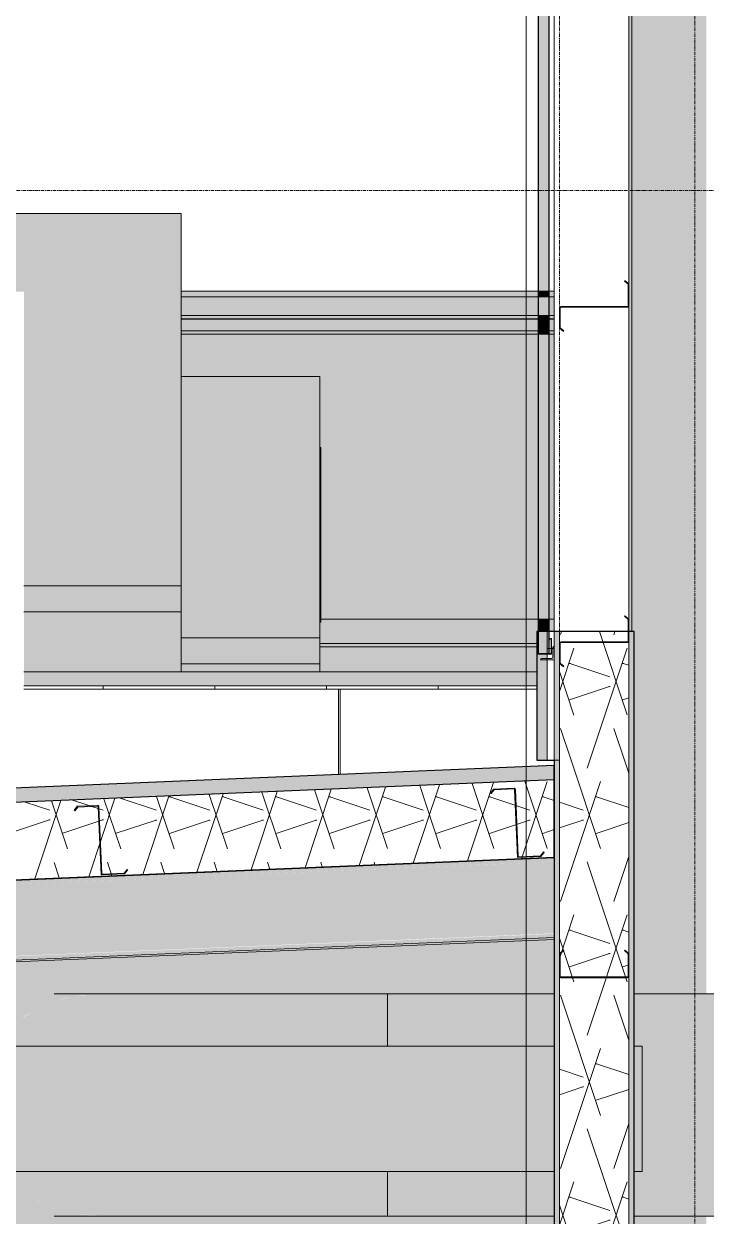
# Model space of a CAD drawing. Header units: inches. Extents: x -23445 to -32, y -314 to 853.
# Drawn here: x -8596.7 to -8498.4, y 110.4 to 282 of the extents above; entities that cross this region are included whole.
import ezdxf

# ---------------------------------------------------------------- set-up
doc = ezdxf.new("R2010")
doc.units = ezdxf.units.IN
doc.header["$MEASUREMENT"] = 0
doc.linetypes.add('Grid Line 1_2_', pattern=[0.875, 0.5, -0.125, 0.125, -0.125])
for name, color, linetype, lineweight in [('A-CLNG', 13, 'Continuous', 9), ('A-CLNG-PATT', 13, 'Continuous', 9), ('A-FLOR-LEVL', 51, 'Continuous', 9), ('A-GLAZ-CWMG', 51, 'Continuous', 9), ('A-ROOF', 132, 'Continuous', 9), ('A-ROOF-PATT', 132, 'Continuous', 9), ('A-WALL', 113, 'Continuous', 9), ('A-WALL-PATT', 111, 'Continuous', 25), ('G-ANNO-SYMB', 111, 'Continuous', 9), ('I-WALL', 2, 'Continuous', 9), ('M-EQPM', 50, 'Continuous', 9), ('M-HVAC-DUCT', 70, 'Continuous', 9), ('S-BEAM', 12, 'Continuous', 9), ('S-COLS', 52, 'Continuous', 9), ('S-GRID', 1, 'Continuous', 9)]:
    doc.layers.add(name, color=color, linetype=linetype, lineweight=lineweight)
pattern_1 = [(161.57, (-21605.188, 73.042), (-7.6802237, -0.0009796), [0, -54.643, 6.067, 0]), (18.43, (-21607.108, 73.042), (-7.6802237, 0.0009796), [0, -54.643, 6.067, 0]), (108.43, (-21605.188, 73.042), (3.8382953, -19.2013653), [18.211, -42.499]), (71.57, (-21607.108, 73.042), (3.8382953, 19.2013653), [18.211, -42.499])]
pattern_2 = [(45, (-21606.148, 72.082), (-19.007, 19.007), []), (45, (-21606.148, 100.882), (-19.007, 19.007), [])]

# ---------------------------------------------------------------- blocks, each defined once
blk = doc.blocks.new('Rectangular Mullion - Profile_Polycarbonate_Lower-1125103-Building Section - North_South looking West _ Fitness Center')
at = {"layer": 'A-GLAZ-CWMG'}
blk.add_hatch(color=256, dxfattribs=at).paths.add_polyline_path([(-22372.8, 191.28), (-22370.68, 191.28), (-22370.74, 191.34), (-22372.74, 191.34), (-22372.8, 192.58)], flags=0)
at = {"layer": 'A-GLAZ-CWMG', "lineweight": 13}
for p, q in [((-22372.68, 192.73), (-22372.8, 192.73)), ((-22372.8, 192.73), (-22372.8, 191.28)), ((-22372.74, 191.34), (-22372.74, 192.67)), ((-22372.74, 192.67), (-22372.68, 192.67)), ((-22372.68, 192.67), (-22372.68, 192.73)), ((-22370.68, 193.52), (-22371.03, 193.52)), ((-22371.03, 193.52), (-22371.03, 193.27)), ((-22371.03, 193.27), (-22370.97, 193.27)), ((-22370.97, 193.27), (-22370.97, 193.46)), ((-22370.97, 193.46), (-22370.74, 193.46)), ((-22370.74, 193.46), (-22370.74, 191.34)), ((-22370.68, 191.28), (-22370.68, 193.52)), ((-22372.8, 191.28), (-22370.68, 191.28)), ((-22370.74, 191.34), (-22372.74, 191.34))]:
    blk.add_line(p, q, dxfattribs=at)
blk = doc.blocks.new('Girt_C - 8_D-1405603-Building Section - North_South looking West _ Fitness Center')
at = {"layer": 'S-BEAM'}
h = blk.add_hatch(color=256, dxfattribs=at)
h.paths.add_polyline_path([(-22375.45, 237.8), (-22372.61, 237.8), (-22372.61, 239.46), (-22424.05, 239.46), (-22424.05, 237.8), (-22414.18, 237.8)], flags=0)
h.paths.add_polyline_path([(-22370.3, 237.8), (-22370.3, 239.46), (-22371.03, 239.46), (-22371.03, 237.8)], flags=0)
for points in [[(-22371.03, 237.8), (-22371.03, 239.46), (-22372.61, 239.46), (-22372.61, 237.8)], [(-22371.03, 237.31), (-22371.03, 237.8), (-22372.61, 237.8), (-22372.61, 237.31)], [(-22371.03, 237.31), (-22371.03, 237.31), (-22372.61, 237.31)], [(-22370.3, 237.31), (-22370.3, 237.31), (-22371.03, 237.31)]]:
    blk.add_hatch(color=256, dxfattribs=at).paths.add_polyline_path(points, flags=0)
h = blk.add_hatch(color=256, dxfattribs=at)
h.paths.add_polyline_path([(-22375.45, 237.31), (-22372.61, 237.31), (-22372.61, 237.8), (-22424.05, 237.8), (-22424.05, 237.31), (-22414.18, 237.31)], flags=0)
h.paths.add_polyline_path([(-22370.3, 237.31), (-22370.3, 237.8), (-22371.03, 237.8), (-22371.03, 237.31)], flags=0)
for p, q in [((-22424.05, 237.8), (-22372.61, 237.8)), ((-22372.61, 237.31), (-22424.05, 237.31)), ((-22372.61, 237.8), (-22371.03, 237.8)), ((-22371.03, 237.31), (-22372.61, 237.31)), ((-22371.03, 237.8), (-22370.3, 237.8)), ((-22370.3, 237.31), (-22371.03, 237.31))]:
    blk.add_line(p, q, dxfattribs=at)
blk = doc.blocks.new('Carrier_48TC_Standard_Efficiency_Gas_Heat_Electric_Cooling_Packaged_Rooftop_Unit_3_to_15_nominal_tons - 15 ton 48TC__16-873539-Building Section - North_South looking West _ Fitness Center')
at = {"layer": 'M-EQPM'}
for points in [[(-22424.05, 197.33), (-22424.05, 254.7), (-22487.43, 254.7), (-22487.43, 243.5), (-22446.68, 243.43), (-22446.68, 197.33), (-22428.71, 197.33)], [(-22443.23, 188.72), (-22424.05, 188.72), (-22424.05, 201.08), (-22446.68, 201.08), (-22446.68, 188.72)]]:
    blk.add_hatch(color=256, dxfattribs=at).paths.add_polyline_path(points, flags=0)
for p, q in [((-22487.43, 254.7), (-22424.05, 254.7)), ((-22487.43, 243.5), (-22487.43, 254.7)), ((-22424.05, 197.33), (-22424.05, 254.7)), ((-22446.68, 201.08), (-22424.05, 201.08)), ((-22424.05, 188.72), (-22424.05, 201.08)), ((-22424.05, 197.33), (-22446.68, 197.33))]:
    blk.add_line(p, q, dxfattribs=at)
blk = doc.blocks.new('Carrier_48TC_Standard_Efficiency_Gas_Heat_Electric_Cooling_Packaged_Rooftop_Unit_3_to_15_nominal_tons - 6 ton 48TC__07-1350223-Building Section - North_South looking West _ Fitness Center')
at = {"layer": 'M-EQPM'}
for points in [[(-22424.05, 189.85), (-22404.05, 189.85), (-22404.05, 231.23), (-22424.05, 231.23), (-22424.05, 192.58)], [(-22404.05, 195.98), (-22403.93, 195.98), (-22403.93, 207.35), (-22404.05, 207.35)], [(-22414.18, 188.72), (-22404.05, 188.72), (-22404.05, 193.6), (-22424.05, 193.6), (-22424.05, 188.72), (-22423.87, 188.72)]]:
    blk.add_hatch(color=256, dxfattribs=at).paths.add_polyline_path(points, flags=0)
h = blk.add_hatch(color=256, dxfattribs=at)
h.paths.add_polyline_path([(-22403.93, 195.85), (-22403.93, 195.98), (-22404.05, 195.98), (-22404.05, 195.85)], flags=0)
h.paths.add_polyline_path([(-22403.93, 207.35), (-22403.93, 220.98), (-22404.05, 220.98), (-22404.05, 207.35)], flags=0)
for p, q in [((-22424.05, 231.23), (-22404.05, 231.23)), ((-22404.05, 189.85), (-22404.05, 231.23)), ((-22404.05, 220.98), (-22403.93, 220.98)), ((-22403.93, 220.98), (-22403.93, 207.35)), ((-22404.05, 207.35), (-22403.93, 207.35)), ((-22403.93, 207.35), (-22403.93, 195.98)), ((-22404.05, 195.98), (-22403.93, 195.98)), ((-22404.05, 195.85), (-22403.93, 195.85)), ((-22403.93, 195.98), (-22403.93, 195.85)), ((-22424.05, 193.6), (-22404.05, 193.6)), ((-22404.05, 188.72), (-22404.05, 193.6)), ((-22404.05, 189.85), (-22424.05, 189.85))]:
    blk.add_line(p, q, dxfattribs=at)
blk = doc.blocks.new('L-Angle - L2X2X3_16-1472863-Building Section - North_South looking West _ Fitness Center')
at = {"layer": 'S-BEAM', "lineweight": 15}
for p, q in [((-22370.49, 192.24), (-22370.49, 190.81)), ((-22370.3, 190.43), (-22370.3, 192.43)), ((-22370.68, 190.62), (-22372.12, 190.62)), ((-22372.3, 190.43), (-22370.3, 190.43))]:
    blk.add_line(p, q, dxfattribs=at)
for centre, start, end in [((-22370.3, 192.24), 90, 180), ((-22372.12, 190.43), 90, 180), ((-22370.68, 190.81), 270, 0)]:
    blk.add_arc(centre, 0.188, start, end, dxfattribs=at)
blk = doc.blocks.new('Girt_C - 8_D-V171-Building Section - North_South looking West _ Fitness Center')
at = {"layer": 'S-BEAM'}
h = blk.add_hatch(color=256, dxfattribs=at)
h.paths.add_polyline_path([(-22372.8, 192.8), (-22372.8, 194.5), (-22372.61, 194.5), (-22372.61, 196.11), (-22403.93, 196.11), (-22403.93, 195.85), (-22404.05, 195.85), (-22404.05, 192.8), (-22375.45, 192.8)], flags=0)
h.paths.add_polyline_path([(-22371.03, 194.5), (-22370.3, 194.5), (-22370.3, 196.11), (-22371.03, 196.11)], flags=0)
h = blk.add_hatch(color=256, dxfattribs=at)
h.paths.add_polyline_path([(-22371.03, 196.11), (-22370.3, 196.11), (-22370.3, 196.3), (-22371.03, 196.27), (-22371.03, 196.2)], flags=0)
h.paths.add_polyline_path([(-22375.45, 196.11), (-22372.61, 196.11), (-22372.61, 196.3), (-22403.93, 196.26), (-22403.93, 196.11)], flags=0)
for points in [[(-22372.61, 196.11), (-22371.03, 196.11), (-22371.03, 196.3), (-22372.61, 196.27), (-22372.61, 196.2)], [(-22372.61, 194.5), (-22371.03, 194.5), (-22371.03, 196.11), (-22372.61, 196.11)], [(-22372.8, 192.31), (-22372.8, 192.8), (-22404.05, 192.8), (-22404.05, 192.31), (-22375.45, 192.31)]]:
    blk.add_hatch(color=256, dxfattribs=at).paths.add_polyline_path(points, flags=0)
for p, q in [((-22372.61, 196.3), (-22403.93, 196.3)), ((-22371.03, 196.3), (-22372.61, 196.3)), ((-22370.3, 196.3), (-22371.03, 196.3)), ((-22404.05, 192.8), (-22372.8, 192.8)), ((-22372.8, 192.31), (-22404.05, 192.31))]:
    blk.add_line(p, q, dxfattribs=at)
blk = doc.blocks.new('Girt_Z - 10_D-1472864-Building Section - North_South looking West _ Fitness Center')
at = {"layer": 'S-BEAM'}
h = blk.add_hatch(dxfattribs=at)
h.set_pattern_fill('FP_44', color=256, style=0, pattern_type=2)
h.set_pattern_definition(pattern_2)
h.paths.add_polyline_path([(-22368.98, 189.44), (-22368.91, 189.52), (-22369.44, 189.97), (-22369.44, 192.86), (-22369.55, 192.86), (-22369.55, 189.92)], flags=0)
h.paths.add_polyline_path([(-22359.55, 192.94), (-22359.55, 196.31), (-22360.13, 196.79), (-22360.2, 196.71), (-22359.66, 196.26), (-22359.66, 193.12)], flags=0)
h.paths.add_polyline_path([(-22360.93, 192.94), (-22359.55, 192.94), (-22359.74, 193.05), (-22369.37, 193.05), (-22369.37, 192.94), (-22365.77, 192.94)], flags=0)
at = {"layer": 'S-BEAM', "lineweight": 15}
for p, q in [((-22360.13, 196.79), (-22360.2, 196.71)), ((-22360.2, 196.71), (-22359.66, 196.26)), ((-22359.55, 196.31), (-22360.13, 196.79)), ((-22359.66, 196.26), (-22359.66, 193.12)), ((-22359.55, 192.94), (-22359.55, 196.31)), ((-22369.55, 192.86), (-22369.55, 189.92)), ((-22369.44, 189.97), (-22369.44, 192.86)), ((-22359.74, 193.05), (-22369.37, 193.05)), ((-22369.37, 192.94), (-22359.55, 192.94)), ((-22369.55, 189.92), (-22368.98, 189.44)), ((-22368.91, 189.52), (-22369.44, 189.97)), ((-22368.98, 189.44), (-22368.91, 189.52))]:
    blk.add_line(p, q, dxfattribs=at)
for centre, radius, start, end in [((-22369.37, 192.86), 0.188, 90, 180), ((-22369.37, 192.86), 0.0782, 90, 177.8773), ((-22359.74, 193.13), 0.0782, 270, 356.9576)]:
    blk.add_arc(centre, radius, start, end, dxfattribs=at)
blk = doc.blocks.new('Girt_Z - 10_D-V172-Building Section - North_South looking West _ Fitness Center')
at = {"layer": 'S-BEAM', "lineweight": 15}
for p, q in [((-22360.13, 245.04), (-22360.2, 244.96)), ((-22360.2, 244.96), (-22359.66, 244.51)), ((-22359.55, 244.56), (-22360.13, 245.04)), ((-22359.66, 244.51), (-22359.66, 241.37)), ((-22359.55, 241.19), (-22359.55, 244.56)), ((-22369.55, 241.11), (-22369.55, 238.17)), ((-22369.44, 238.22), (-22369.44, 241.11)), ((-22359.74, 241.3), (-22369.37, 241.3)), ((-22369.37, 241.19), (-22359.55, 241.19)), ((-22369.55, 238.17), (-22368.98, 237.69)), ((-22368.91, 237.77), (-22369.44, 238.22)), ((-22368.98, 237.69), (-22368.91, 237.77))]:
    blk.add_line(p, q, dxfattribs=at)
for centre, radius, start, end in [((-22369.37, 241.11), 0.188, 90, 180), ((-22369.37, 241.11), 0.0782, 90, 177.8773), ((-22359.74, 241.38), 0.0782, 270, 356.9576)]:
    blk.add_arc(centre, radius, start, end, dxfattribs=at)
blk = doc.blocks.new('Girt_C - 10_D-1401468-Building Section - North_South looking West _ Fitness Center')
at = {"layer": 'S-BEAM'}
h = blk.add_hatch(dxfattribs=at)
h.set_pattern_fill('FP_44', color=256, style=0, pattern_type=2)
h.set_pattern_definition(pattern_2)
h.paths.add_polyline_path([(-22359.74, 144.69), (-22359.74, 144.8), (-22369.37, 144.8), (-22369.37, 144.69), (-22365.77, 144.69)], flags=0)
h.paths.add_polyline_path([(-22369.44, 144.87), (-22369.44, 148.14), (-22368.91, 148.59), (-22368.98, 148.67), (-22369.55, 148.19), (-22369.55, 144.88)], flags=0)
h.paths.add_polyline_path([(-22359.66, 144.87), (-22359.55, 144.88), (-22359.55, 148.19), (-22360.13, 148.67), (-22360.2, 148.59), (-22359.66, 148.14), (-22359.66, 147.24)], flags=0)
at = {"layer": 'S-BEAM', "lineweight": 15}
for p, q in [((-22368.98, 148.67), (-22369.55, 148.19)), ((-22369.55, 148.19), (-22369.55, 144.88)), ((-22369.44, 148.14), (-22368.91, 148.59)), ((-22369.44, 144.87), (-22369.44, 148.14)), ((-22368.91, 148.59), (-22368.98, 148.67)), ((-22360.13, 148.67), (-22360.2, 148.59)), ((-22360.2, 148.59), (-22359.66, 148.14)), ((-22359.55, 148.19), (-22360.13, 148.67)), ((-22359.66, 148.14), (-22359.66, 144.87)), ((-22359.55, 144.88), (-22359.55, 148.19)), ((-22359.74, 144.8), (-22369.37, 144.8)), ((-22369.37, 144.69), (-22359.74, 144.69))]:
    blk.add_line(p, q, dxfattribs=at)
for centre, radius, start, end in [((-22369.37, 144.88), 0.188, 180, 270), ((-22369.37, 144.88), 0.0782, 183.0424, 270), ((-22359.74, 144.88), 0.188, 270, 0), ((-22359.74, 144.88), 0.0782, 270, 357.8773)]:
    blk.add_arc(centre, radius, start, end, dxfattribs=at)
blk = doc.blocks.new('W-Wide Flange - W12X16-1341241-Building Section - North_South looking West _ Fitness Center')
at = {"layer": 'S-BEAM'}
h = blk.add_hatch(color=256, dxfattribs=at)
h.paths.add_polyline_path([(-22782.42, 144.5), (-22782.5, 144.75), (-22782.57, 144.76), (-22784.35, 144.62), (-22784.33, 144.42)], flags=0)
h.paths.add_polyline_path([(-22784.33, 144.14), (-22782.42, 144.28), (-22782.42, 144.5), (-22784.34, 144.42), (-22784.33, 144.28)], flags=0)
h.paths.add_polyline_path([(-22782.19, 144.23), (-22370.3, 161.4), (-22370.3, 161.94), (-22782.12, 144.71), (-22782.19, 144.37), (-22782.19, 144.28)], flags=0)
h = blk.add_hatch(color=256, dxfattribs=at)
h.paths.add_polyline_path([(-22783.9, 133.78), (-22782.53, 133.83), (-22782.42, 134.1), (-22782.42, 144.22), (-22784.33, 144.14), (-22784.25, 142.2)], flags=0)
h.paths.add_polyline_path([(-22782.08, 133.85), (-22370.3, 151.07), (-22370.3, 161.39), (-22782.19, 144.23), (-22782.13, 133.96)], flags=0)
h = blk.add_hatch(color=256, dxfattribs=at)
h.paths.add_polyline_path([(-22780.3, 133.38), (-22370.3, 150.54), (-22370.3, 151.01), (-22782.08, 133.85), (-22781.99, 133.71), (-22781.66, 133.58), (-22780.3, 133.54), (-22780.3, 133.4)], flags=0)
h.paths.add_polyline_path([(-22783.87, 133.58), (-22782.95, 133.58), (-22782.53, 133.83), (-22783.9, 133.78), (-22783.88, 133.58)], flags=0)
blk.add_hatch(color=256, dxfattribs=at).paths.add_polyline_path([(-22783.86, 132.96), (-22370.3, 150.2), (-22370.3, 150.46), (-22780.3, 133.38), (-22780.3, 133.23), (-22783.87, 133.23)], flags=0)
for p, q in [((-22782.09, 144.78), (-22370.3, 161.94)), ((-22783.86, 132.96), (-22370.3, 150.2)), ((-22780.3, 133.38), (-22370.3, 150.46))]:
    blk.add_line(p, q, dxfattribs=at)
blk = doc.blocks.new('Girt_Z - 10_D-1472947-Building Section - North_South looking West _ Fitness Center')
at = {"layer": 'S-BEAM'}
h = blk.add_hatch(color=256, dxfattribs=at)
h.paths.add_polyline_path([(-22555.45, 154.49), (-22552.08, 154.63), (-22551.62, 155.23), (-22551.71, 155.29), (-22552.13, 154.74), (-22555.27, 154.61)], flags=0)
h.paths.add_polyline_path([(-22555.45, 154.49), (-22555.35, 154.68), (-22555.75, 164.3), (-22555.86, 164.3), (-22555.57, 157.32)], flags=0)
h.paths.add_polyline_path([(-22559.25, 163.7), (-22558.82, 164.25), (-22555.94, 164.37), (-22555.94, 164.48), (-22558.88, 164.36), (-22559.34, 163.76)], flags=0)
at = {"layer": 'S-BEAM', "lineweight": 15}
for p, q in [((-22558.88, 164.36), (-22559.34, 163.76)), ((-22559.34, 163.76), (-22559.25, 163.7)), ((-22559.25, 163.7), (-22558.82, 164.25)), ((-22555.94, 164.48), (-22558.88, 164.36)), ((-22558.82, 164.25), (-22555.94, 164.37)), ((-22555.86, 164.3), (-22555.45, 154.49)), ((-22555.35, 154.68), (-22555.75, 164.3)), ((-22555.45, 154.49), (-22552.08, 154.63)), ((-22552.13, 154.74), (-22555.27, 154.61)), ((-22551.71, 155.29), (-22552.13, 154.74)), ((-22552.08, 154.63), (-22551.62, 155.23)), ((-22551.62, 155.23), (-22551.71, 155.29))]:
    blk.add_line(p, q, dxfattribs=at)
for centre, radius, start, end in [((-22555.94, 164.29), 0.187, 2.3859, 92.3859), ((-22555.94, 164.29), 0.0782, 2.3859, 90.2632), ((-22555.27, 154.69), 0.0782, 182.3859, 269.3436)]:
    blk.add_arc(centre, radius, start, end, dxfattribs=at)
blk = doc.blocks.new('Girt_Z - 10_D-1350939-Building Section - North_South looking West _ Fitness Center')
at = {"layer": 'S-BEAM'}
h = blk.add_hatch(color=256, dxfattribs=at)
h.paths.add_polyline_path([(-22375.61, 161.99), (-22372.23, 162.13), (-22371.78, 162.72), (-22371.86, 162.79), (-22372.29, 162.23), (-22375.45, 162.09)], flags=0)
h.paths.add_polyline_path([(-22375.61, 161.99), (-22375.5, 162.18), (-22375.91, 171.79), (-22376.01, 171.79), (-22375.62, 162.36)], flags=0)
h.paths.add_polyline_path([(-22379.41, 171.19), (-22378.98, 171.74), (-22376.09, 171.86), (-22376.1, 171.97), (-22379.04, 171.85), (-22379.49, 171.26)], flags=0)
at = {"layer": 'S-BEAM', "lineweight": 15}
for p, q in [((-22379.04, 171.85), (-22379.49, 171.26)), ((-22379.41, 171.19), (-22378.98, 171.74)), ((-22376.1, 171.97), (-22379.04, 171.85)), ((-22378.98, 171.74), (-22376.09, 171.86)), ((-22376.01, 171.79), (-22375.61, 161.99)), ((-22375.5, 162.18), (-22375.91, 171.79)), ((-22379.49, 171.26), (-22379.41, 171.19)), ((-22375.61, 161.99), (-22372.23, 162.13)), ((-22372.29, 162.23), (-22375.43, 162.1)), ((-22371.86, 162.79), (-22372.29, 162.23)), ((-22372.23, 162.13), (-22371.78, 162.72)), ((-22371.78, 162.72), (-22371.86, 162.79))]:
    blk.add_line(p, q, dxfattribs=at)
for centre, radius, start, end in [((-22376.09, 171.79), 0.187, 2.3859, 92.3859), ((-22376.09, 171.79), 0.0782, 2.3859, 90.2632), ((-22375.43, 162.18), 0.0782, 182.3859, 269.3436)]:
    blk.add_arc(centre, radius, start, end, dxfattribs=at)
blk = doc.blocks.new('Round Elbow - 1_5 D-V186-Building Section - North_South looking West _ Fitness Center')
at = {"layer": 'M-HVAC-DUCT'}
for points in [[(-22416.18, 134.82), (-22394.33, 134.82), (-22394.33, 142.38), (-22436.67, 142.3), (-22439.38, 142.02), (-22441.79, 141.45), (-22443.23, 140.91), (-22444.8, 140.22), (-22446.95, 138.88), (-22448.24, 137.84), (-22450.08, 135.94), (-22450.9, 134.82), (-22418.17, 134.82)], [(-22394.33, 110.38), (-22394.33, 116.82), (-22450, 116.82), (-22449.12, 115.73), (-22447.35, 114.21), (-22445.35, 112.87), (-22443.23, 111.85), (-22441.85, 111.31), (-22439.21, 110.68), (-22434.91, 110.38), (-22394.82, 110.38)]]:
    blk.add_hatch(color=256, dxfattribs=at).paths.add_polyline_path(points, flags=0)
for p, q in [((-22394.33, 142.38), (-22394.33, 134.84)), ((-22394.33, 116.79), (-22394.33, 110.38))]:
    blk.add_line(p, q, dxfattribs=at)
at = {"layer": 'M-HVAC-DUCT', "flags": 128}
for points in [[(-22394.33, 142.38), (-22396.25, 142.38), (-22398.17, 142.38), (-22400.08, 142.38), (-22401.98, 142.38), (-22403.87, 142.38), (-22405.74, 142.38), (-22407.6, 142.38), (-22409.43, 142.38), (-22411.24, 142.38), (-22413.03, 142.38), (-22414.78, 142.38), (-22416.5, 142.38), (-22418.18, 142.38), (-22419.83, 142.38), (-22421.44, 142.38), (-22423, 142.38), (-22424.52, 142.38), (-22425.98, 142.38), (-22427.4, 142.38), (-22428.77, 142.38), (-22430.08, 142.38), (-22431.33, 142.38), (-22432.52, 142.38), (-22433.66, 142.38), (-22434.72, 142.38), (-22435.73, 142.38), (-22436.67, 142.38), (-22437.54, 142.38), (-22438.34, 142.38), (-22439.07, 142.38), (-22439.73, 142.38), (-22440.32, 142.38), (-22440.83, 142.38), (-22441.27, 142.38), (-22441.64, 142.38), (-22441.92, 142.38), (-22442.14, 142.38), (-22442.27, 142.38), (-22442.33, 142.38), (-22442.33, 142.38)], [(-22442.33, 110.38), (-22442.3, 110.38), (-22442.18, 110.38), (-22441.99, 110.38), (-22441.72, 110.38), (-22441.38, 110.38), (-22440.96, 110.38), (-22440.46, 110.38), (-22439.9, 110.38), (-22439.26, 110.38), (-22438.54, 110.38), (-22437.76, 110.38), (-22436.91, 110.38), (-22435.99, 110.38), (-22435, 110.38), (-22433.95, 110.38), (-22432.83, 110.38), (-22431.66, 110.38), (-22430.42, 110.38), (-22429.13, 110.38), (-22427.78, 110.38), (-22426.37, 110.38), (-22424.92, 110.38), (-22423.41, 110.38), (-22421.86, 110.38), (-22420.27, 110.38), (-22418.63, 110.38), (-22416.96, 110.38), (-22415.25, 110.38), (-22413.5, 110.38), (-22411.73, 110.38), (-22409.92, 110.38), (-22408.1, 110.38), (-22406.25, 110.38), (-22404.38, 110.38), (-22402.49, 110.38), (-22400.59, 110.38), (-22398.69, 110.38), (-22396.77, 110.38), (-22394.85, 110.38), (-22394.33, 110.38)]]:
    blk.add_lwpolyline(points, dxfattribs=at)

msp = doc.modelspace()

# ---------------------------------------------------------------- hatches: boundary and pattern name
at = {"layer": 'A-CLNG-PATT'}
h = msp.add_hatch(dxfattribs=at)
h.set_pattern_fill('FP_43', color=256, style=0, pattern_type=2)
h.set_pattern_definition(pattern_1)
h.paths.add_polyline_path([(-8945.31, 144.31), (-8520.31, 162.02), (-8520.31, 173.15), (-8945.31, 155.45), (-8945.31, 152.28)], flags=0)
at = {"layer": 'A-ROOF', "lineweight": 5}
msp.add_hatch(color=256, dxfattribs=at).paths.add_polyline_path([(-8596.68, 186.72), (-8522.81, 186.72), (-8522.81, 188.72), (-8596.68, 188.72), (-8596.68, 187.55)], flags=0)
at = {"layer": 'A-ROOF'}
msp.add_hatch(color=256, dxfattribs=at).paths.add_polyline_path([(-9011.62, 152.74), (-8520.31, 173.22), (-8520.31, 175.22), (-9011.62, 154.75)], flags=0)
at = {"layer": 'A-ROOF-PATT'}
h = msp.add_hatch(dxfattribs=at)
h.set_pattern_fill('FP_6', color=256, style=0, pattern_type=2)
h.set_pattern_definition([(90, (-174.388, -762.154), (-16.082, 1e-15), [])])
h.paths.add_polyline_path([(-7037.49, 155.4), (-7028.56, 155.4), (-7028.56, 155.87), (-7039.06, 155.87), (-7039.06, 155.4)], flags=0)
h.paths.add_polyline_path([(-8596.68, 186.22), (-8522.81, 186.22), (-8522.81, 186.72), (-8596.68, 186.72)], flags=0)
at = {"layer": 'A-WALL', "lineweight": 5}
h = msp.add_hatch(color=256, dxfattribs=at)
h.paths.add_polyline_path([(-8520.31, 242.69), (-8520.31, 243.5), (-8521.04, 243.5), (-8521.04, 242.69)], flags=0)
h.paths.add_polyline_path([(-8564.19, 242.69), (-8522.61, 242.69), (-8522.61, 243.5), (-8574.06, 243.5), (-8574.06, 242.69)], flags=0)
h = msp.add_hatch(color=256, dxfattribs=at)
h.paths.add_polyline_path([(-8525.46, 240), (-8522.61, 240), (-8522.61, 242.69), (-8574.06, 242.69), (-8574.06, 240), (-8564.19, 240)], flags=0)
h.paths.add_polyline_path([(-8520.31, 240), (-8520.31, 242.69), (-8521.04, 242.69), (-8521.04, 240)], flags=0)
for points in [[(-8521.04, 242.69), (-8521.04, 243.5), (-8522.61, 243.5), (-8522.61, 242.69)], [(-8521.04, 240), (-8521.04, 242.69), (-8522.61, 242.69), (-8522.61, 240)], [(-8521.04, 239.5), (-8521.04, 240), (-8522.61, 240), (-8522.61, 239.5)], [(-8521.04, 239.46), (-8521.04, 239.5), (-8522.61, 239.46)], [(-8520.31, 239.46), (-8520.31, 239.5), (-8521.04, 239.46)], [(-8522.61, 196.3), (-8521.04, 196.3), (-8521.04, 237.31), (-8522.61, 237.31), (-8522.61, 202.66)], [(-8520.31, 176), (-8519.56, 176), (-8519.56, 194.5), (-8520.31, 194.5), (-8520.31, 182.51)], [(-8509.56, 176), (-8508.81, 176), (-8508.81, 194.5), (-8509.56, 194.5), (-8509.56, 182.51)]]:
    msp.add_hatch(color=256, dxfattribs=at).paths.add_polyline_path(points, flags=0)
h = msp.add_hatch(color=256, dxfattribs=at)
h.paths.add_polyline_path([(-8948.62, 158.5), (-8948.62, 239.46), (-8949.06, 239.46), (-8949.06, 158.5)], flags=0)
h.paths.add_polyline_path([(-8554.06, 188.72), (-8522.81, 188.72), (-8522.81, 192.31), (-8554.06, 192.31)], flags=0)
h.paths.add_polyline_path([(-8522.61, 196.3), (-8522.61, 237.31), (-8574.06, 237.31), (-8574.06, 231.23), (-8554.06, 231.23), (-8554.06, 220.98), (-8553.93, 220.98), (-8553.93, 196.3), (-8525.46, 196.3)], flags=0)
h.paths.add_polyline_path([(-8520.31, 196.3), (-8520.31, 237.31), (-8521.04, 237.31), (-8521.04, 196.3)], flags=0)
h = msp.add_hatch(color=256, dxfattribs=at)
h.paths.add_polyline_path([(-8574.06, 239.5), (-8522.61, 239.5), (-8522.61, 240), (-8574.06, 240)], flags=0)
h.paths.add_polyline_path([(-8520.31, 239.5), (-8520.31, 240), (-8521.04, 240), (-8521.04, 239.5)], flags=0)
at = {"layer": 'A-WALL'}
msp.add_hatch(color=256, dxfattribs=at).paths.add_polyline_path([(-8522.81, 176), (-8521.31, 176), (-8521.31, 194.5), (-8522.81, 194.5), (-8522.81, 182.51)], flags=0)
at = {"layer": 'A-WALL-PATT', "lineweight": 9, "transparency": 33554649}
msp.add_hatch(color=256, dxfattribs=at).paths.add_polyline_path([(-8521.04, 191.34), (-8521.04, 336.78), (-8522.61, 336.78), (-8522.61, 191.34)], flags=0)
at = {"layer": 'A-WALL-PATT', "lineweight": 9}
h = msp.add_hatch(dxfattribs=at)
h.set_pattern_fill('FP_47', color=256, style=0, pattern_type=2)
h.set_pattern_definition([(0, (-21606.148, 72.082), (0, 24), []), (90, (-21606.148, 72.082), (-24, 1e-15), [])])
h.paths.add_polyline_path([(-8521.31, 176), (-8520.31, 176), (-8520.31, 194.5), (-8521.31, 194.5), (-8521.31, 182.51)], flags=0)
h = msp.add_hatch(dxfattribs=at)
h.set_pattern_fill('FP_43', color=256, style=0, pattern_type=2)
h.set_pattern_definition(pattern_1)
h.paths.add_polyline_path([(-8509.56, 176), (-8509.56, 194.5), (-8519.56, 194.5), (-8519.56, 176)], flags=0)
h = msp.add_hatch(dxfattribs=at)
h.set_pattern_fill('FP_45', color=256, style=0, pattern_type=2)
h.set_pattern_definition([(0, (-22350.78, 145), (-193, 193), [48, -145]), (90, (-22350.78, 145), (-193, 1e-14), [96.25, -96.75]), (180, (-22302.78, 241.25), (-193, 193), [48, -145]), (90, (-22302.78, 145), (-193, 1e-14), [96.25, -96.75]), (180, (-22302.78, 241.5), (-193, 193), [48, -145]), (90, (-22302.78, 241.5), (-193, 1e-14), [96.25, -96.75]), (0, (-22350.78, 337.75), (-193, 193), [48, -145]), (90, (-22350.78, 241.5), (-193, 1e-14), [96.25, -96.75]), (0, (-22302.53, 193), (-193, 193), [48, -145]), (90, (-22302.53, 144.75), (-193, 1e-14), [48.25, -144.75]), (90, (-22254.53, 144.75), (-193, 1e-14), [48.25, -144.75]), (0, (-22302.53, 289.5), (-193, 193), [48, -145]), (90, (-22302.53, 193.25), (-193, 1e-14), [96.25, -96.75]), (180, (-22254.53, 193.25), (-193, 193), [48, -145]), (90, (-22254.53, 193.25), (-193, 1e-14), [96.25, -96.75]), (90, (-22302.53, 289.75), (-193, 1e-14), [48, -145]), (180, (-22254.53, 289.75), (-193, 193), [48, -145]), (90, (-22254.53, 289.75), (-193, 1e-14), [48, -145]), (0, (-22254.28, 145), (-193, 193), [48, -145]), (90, (-22254.28, 145), (-193, 1e-14), [96.25, -96.75]), (180, (-22206.28, 241.25), (-193, 193), [48, -145]), (90, (-22206.28, 145), (-193, 1e-14), [96.25, -96.75]), (180, (-22206.28, 241.5), (-193, 193), [48, -145]), (90, (-22206.28, 241.5), (-193, 1e-14), [96.25, -96.75]), (180, (-22206.28, 337.75), (-193, 193), [48, -145]), (90, (-22254.28, 241.5), (-193, 1e-14), [96.25, -96.75]), (0, (-22206.03, 193), (-193, 193), [48, -145]), (90, (-22206.03, 144.75), (-193, 1e-14), [48.25, -144.75]), (90, (-22158.03, 144.75), (-193, 1e-14), [48.25, -144.75]), (0, (-22206.03, 289.5), (-193, 193), [48, -145]), (90, (-22206.03, 193.25), (-193, 1e-14), [96.25, -96.75]), (180, (-22158.03, 193.25), (-193, 193), [48, -145]), (90, (-22158.03, 193.25), (-193, 1e-14), [96.25, -96.75]), (90, (-22206.03, 289.75), (-193, 1e-14), [48, -145]), (180, (-22158.03, 289.75), (-193, 193), [48, -145]), (90, (-22158.03, 289.75), (-193, 1e-14), [48, -145])])
h.paths.add_polyline_path([(-8936.56, 157.87), (-8520.31, 175.22), (-8520.31, 176), (-8522.81, 176), (-8522.81, 186.22), (-8596.68, 186.22), (-8596.68, 190), (-8948.62, 190), (-8948.62, 188.22), (-8936.56, 188.22), (-8936.56, 162.36)], flags=0)
h = msp.add_hatch(dxfattribs=at)
h.set_pattern_fill('FP_43', color=256, style=0, pattern_type=2)
h.set_pattern_definition(pattern_1)
h.paths.add_polyline_path([(-8515.77, 98.25), (-8509.56, 98.25), (-8509.56, 176), (-8519.56, 176), (-8519.56, 98.25)], flags=0)
at = {"layer": 'I-WALL'}
msp.add_hatch(color=256, dxfattribs=at).paths.add_polyline_path([(-8519.56, 98.25), (-8519.56, 176), (-8520.31, 176), (-8520.31, 98.25)], flags=0)
at = {"layer": 'I-WALL', "lineweight": 5}
msp.add_hatch(color=256, dxfattribs=at).paths.add_polyline_path([(-8509.56, 98.25), (-8508.81, 98.25), (-8508.81, 176), (-8509.56, 176), (-8509.56, 101.9)], flags=0)
h = msp.add_hatch(color=256, dxfattribs=at)
h.paths.add_polyline_path([(-8936.56, 0), (-8849.59, 0), (-8849.59, 87), (-8807.59, 87), (-8807.59, 0), (-8802.49, 0), (-8802.49, 98.25), (-8520.31, 98.25), (-8520.31, 110.38), (-8586.67, 110.46), (-8589.26, 110.69), (-8592.37, 111.49), (-8594.49, 112.43), (-8595.63, 113.05), (-8597.4, 114.24), (-8599.45, 116.1), (-8600.01, 116.82), (-8694.66, 116.82), (-8694.66, 134.82), (-8600.9, 134.82), (-8599.52, 136.59), (-8597.61, 138.35), (-8596.57, 139.18), (-8594.3, 140.46), (-8591.79, 141.45), (-8590.96, 141.7), (-8588.39, 142.18), (-8584.25, 142.38), (-8520.31, 142.38), (-8520.31, 150.2), (-8936.56, 132.85), (-8936.56, 1.14)], flags=0)
h.paths.add_polyline_path([(-8870.57, 115.82), (-8885.03, 115.82), (-8885.03, 133.82), (-8845.03, 133.82), (-8845.03, 115.82)], flags=0)
h.paths.add_polyline_path([(-8791.06, 118.82), (-8791.06, 136.82), (-8751.06, 136.82), (-8751.06, 118.82)], flags=0)
at = {"layer": 'M-HVAC-DUCT', "lineweight": 5}
h = msp.add_hatch(color=256, dxfattribs=at)
h.paths.add_polyline_path([(-8497.06, 126.38), (-8497.06, 142.38), (-8508.81, 142.32), (-8508.81, 134.82), (-8507.66, 134.82), (-8507.66, 126.38), (-8506.09, 126.38)], flags=0)
h.paths.add_polyline_path([(-8520.31, 134.82), (-8520.31, 142.38), (-8544.34, 142.38), (-8544.34, 134.82), (-8525.46, 134.82)], flags=0)
h = msp.add_hatch(color=256, dxfattribs=at)
h.paths.add_polyline_path([(-8554.5, 116.82), (-8520.31, 116.82), (-8520.31, 134.82), (-8634.66, 134.82), (-8634.66, 116.82), (-8564.19, 116.82)], flags=0)
h.paths.add_polyline_path([(-8507.66, 116.82), (-8507.66, 134.82), (-8508.81, 134.82), (-8508.81, 116.82)], flags=0)
h = msp.add_hatch(color=256, dxfattribs=at)
h.paths.add_polyline_path([(-8520.31, 110.38), (-8520.31, 116.82), (-8544.34, 116.82), (-8544.34, 110.38), (-8525.46, 110.38)], flags=0)
h.paths.add_polyline_path([(-8497.06, 110.38), (-8497.06, 126.38), (-8507.66, 126.38), (-8507.66, 116.82), (-8508.81, 116.82), (-8508.81, 110.38), (-8506.09, 110.38)], flags=0)
at = {"layer": 'S-COLS', "lineweight": 5}
h = msp.add_hatch(color=256, dxfattribs=at)
h.paths.add_polyline_path([(-8509.56, 0), (-8509.12, 0), (-8509.12, 98.25), (-8509.56, 98.25), (-8509.56, 61.6)], flags=0)
h.paths.add_polyline_path([(-8509.12, 194.5), (-8509.12, 335.7), (-8509.56, 335.68), (-8509.56, 194.5)], flags=0)
h = msp.add_hatch(color=256, dxfattribs=at)
h.paths.add_polyline_path([(-8508.61, 0), (-8508.43, 0), (-8508.43, 110.38), (-8508.81, 110.38), (-8508.77, 0)], flags=0)
h.paths.add_polyline_path([(-8508.61, 142.38), (-8508.43, 142.38), (-8508.43, 335.73), (-8509.12, 335.7), (-8509.05, 194.5), (-8508.81, 194.5), (-8508.78, 142.38), (-8508.7, 142.38)], flags=0)
h = msp.add_hatch(color=256, dxfattribs=at)
h.paths.add_polyline_path([(-8508.43, 0), (-8498.43, 0), (-8498.43, 110.38), (-8508.43, 110.38), (-8508.43, 61.6)], flags=0)
h.paths.add_polyline_path([(-8506.09, 142.38), (-8498.43, 142.38), (-8498.43, 336.14), (-8505.86, 335.83), (-8505.93, 335.65), (-8505.86, 325.02), (-8505.78, 324.83), (-8505.41, 324.68), (-8504.05, 324.68), (-8504.05, 324.33), (-8508.06, 324.33), (-8508.06, 324.68), (-8506.69, 324.68), (-8506.29, 324.9), (-8506.17, 325.2), (-8506.24, 335.82), (-8508.43, 335.65), (-8508.43, 142.38)], flags=0)

# ---------------------------------------------------------------- linework, layer by layer
at = {"layer": 'A-CLNG', "lineweight": 25}
for p, q in [((-8520.31, 173.15), (-8945.31, 155.45)), ((-8520.31, 162.02), (-8520.31, 173.15)), ((-8945.31, 144.31), (-8520.31, 162.02))]:
    msp.add_line(p, q, dxfattribs=at)
at = {"layer": 'A-FLOR-LEVL', "linetype": 'Grid Line 1_2_'}
msp.add_line((-9377.38, 258), (-6327.09, 258), dxfattribs=at)
at = {"layer": 'A-ROOF'}
for p, q in [((-8596.68, 188.72), (-8522.81, 188.72)), ((-8522.81, 186.72), (-8596.68, 186.72))]:
    msp.add_line(p, q, dxfattribs=at)
at = {"layer": 'A-ROOF', "lineweight": 25}
for p, q in [((-8520.31, 175.22), (-9011.62, 154.75)), ((-8520.31, 173.22), (-8520.31, 175.22)), ((-9011.62, 152.74), (-8520.31, 173.22))]:
    msp.add_line(p, q, dxfattribs=at)
at = {"layer": 'A-WALL', "lineweight": 25}
for p, q in [((-8522.61, 336.78), (-8522.61, 191.34)), ((-8521.04, 191.34), (-8521.04, 336.78)), ((-8508.81, 194.5), (-8522.81, 194.5)), ((-8522.81, 194.5), (-8522.81, 176)), ((-8508.81, 176), (-8508.81, 194.5)), ((-8522.61, 191.34), (-8521.04, 191.34)), ((-8522.81, 176), (-8520.31, 176))]:
    msp.add_line(p, q, dxfattribs=at)
at = {"layer": 'A-WALL'}
for p, q in [((-8520.31, 335.23), (-8520.31, 194.5)), ((-8574.06, 243.5), (-8520.31, 243.5)), ((-8574.06, 242.69), (-8520.31, 242.69)), ((-8574.06, 240), (-8520.31, 240)), ((-8574.06, 239.5), (-8520.31, 239.5)), ((-8574.06, 239.46), (-8520.31, 239.46)), ((-8521.31, 194.5), (-8521.31, 176)), ((-8520.31, 194.5), (-8520.31, 176)), ((-8519.56, 194.5), (-8519.56, 98.25)), ((-8509.56, 194.5), (-8509.56, 98.25)), ((-8522.81, 186.22), (-8596.68, 186.22)), ((-8519.56, 176), (-8520.31, 176))]:
    msp.add_line(p, q, dxfattribs=at)
at = {"layer": 'G-ANNO-SYMB'}
msp.add_line((-8524.36, 545.16), (-8524.36, -79.66), dxfattribs=at)
at = {"layer": 'I-WALL', "lineweight": 25}
for p, q in [((-8520.31, 176), (-8520.31, 98.25)), ((-8508.81, 98.25), (-8508.81, 176))]:
    msp.add_line(p, q, dxfattribs=at)
at = {"layer": 'M-HVAC-DUCT'}
for p, q in [((-8520.31, 142.38), (-8544.34, 142.38)), ((-8544.34, 134.84), (-8544.34, 142.38)), ((-8497.06, 142.38), (-8508.81, 142.38)), ((-8520.31, 134.82), (-8634.66, 134.82)), ((-8507.66, 134.82), (-8508.81, 134.82)), ((-8507.66, 134.82), (-8507.66, 116.82)), ((-8520.31, 116.82), (-8634.66, 116.82)), ((-8544.34, 110.38), (-8544.34, 116.79)), ((-8507.66, 116.82), (-8508.81, 116.82)), ((-8544.34, 110.38), (-8520.31, 110.38)), ((-8508.81, 110.38), (-8497.06, 110.38))]:
    msp.add_line(p, q, dxfattribs=at)
at = {"layer": 'S-COLS'}
for p, q in [((-8509.12, 335.7), (-8509.12, 194.5)), ((-8509.56, 289.44), (-8509.56, 244.56)), ((-8509.56, 241.19), (-8509.56, 196.31))]:
    msp.add_line(p, q, dxfattribs=at)
at = {"layer": 'S-GRID', "linetype": 'Grid Line 1_2_'}
for p, q in [((-8519.56, -293.04), (-8519.56, 738.66)), ((-8509.56, -293.04), (-8509.56, 738.66)), ((-8509.56, -293.04), (-8509.56, 738.66)), ((-8500.06, -293.04), (-8500.06, 738.66))]:
    msp.add_line(p, q, dxfattribs=at)

# ---------------------------------------------------------------- block references
at = {"layer": 'A-GLAZ-CWMG'}
msp.add_blockref('Rectangular Mullion - Profile_Polycarbonate_Lower-1125103-Building Section - North_South looking West _ Fitness Center', (13850, 0), dxfattribs=at)
at = {"layer": 'M-EQPM'}
for name in ['Carrier_48TC_Standard_Efficiency_Gas_Heat_Electric_Cooling_Packaged_Rooftop_Unit_3_to_15_nominal_tons - 15 ton 48TC__16-873539-Building Section - North_South looking West _ Fitness Center', 'Carrier_48TC_Standard_Efficiency_Gas_Heat_Electric_Cooling_Packaged_Rooftop_Unit_3_to_15_nominal_tons - 6 ton 48TC__07-1350223-Building Section - North_South looking West _ Fitness Center']:
    msp.add_blockref(name, (13850, 0), dxfattribs=at)
at = {"layer": 'M-HVAC-DUCT'}
msp.add_blockref('Round Elbow - 1_5 D-V186-Building Section - North_South looking West _ Fitness Center', (13850, 0), dxfattribs=at)
at = {"layer": 'S-BEAM'}
for name, p in [('Girt_Z - 10_D-V172-Building Section - North_South looking West _ Fitness Center', (13850, 0)), ('Girt_C - 8_D-1405603-Building Section - North_South looking West _ Fitness Center', (13850, 0)), ('Girt_C - 8_D-V171-Building Section - North_South looking West _ Fitness Center', (13850, 0)), ('Girt_Z - 10_D-1472864-Building Section - North_South looking West _ Fitness Center', (13850, 0)), ('L-Angle - L2X2X3_16-1472863-Building Section - North_South looking West _ Fitness Center', (13850, 0)), ('Girt_Z - 10_D-1350939-Building Section - North_South looking West _ Fitness Center', (13850, 0)), ('Girt_Z - 10_D-1472947-Building Section - North_South looking West _ Fitness Center', (13969.89, 5)), ('W-Wide Flange - W12X16-1341241-Building Section - North_South looking West _ Fitness Center', (13850, 0)), ('Girt_C - 10_D-1401468-Building Section - North_South looking West _ Fitness Center', (13850, 0))]:
    msp.add_blockref(name, p, dxfattribs=at)

doc.saveas('drawing.dxf')
